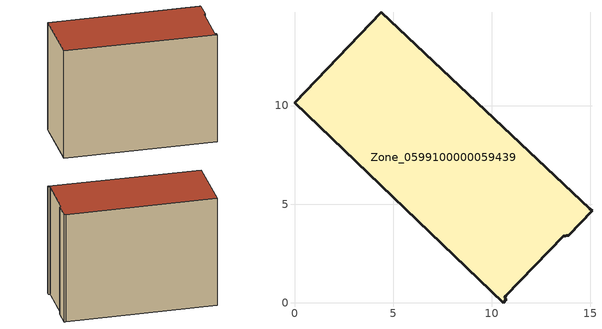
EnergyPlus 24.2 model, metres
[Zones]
Zone_0599100000059439
 floor ground (C_G): 14.98,4.76 15.08,4.66 13.89,3.43 13.63,3.37 10.72,0.36 10.67,0.26 10.74,0.17 10.58,0 0,10.15 4.41,14.73 z0
 wall outside (C_F): 10.58,0 10.74,0.17 10.67,0.26 10.72,0.36 13.63,3.37 13.89,3.43 15.08,4.66 14.98,4.76 4.41,14.73 0,10.15 10.58,0 z0:10.98
 roof outside (C_R): 15.08,4.66 14.98,4.76 4.41,14.73 0,10.15 10.58,0 10.74,0.17 10.67,0.26 10.72,0.36 13.63,3.37 13.89,3.43 z10.98
[BUILDING]
Pand.0599100000059439: North Axis=0; Terrain=City; Loads Convergence Tolerance Value=0.04; Temperature Convergence Tolerance Value=0.4; Solar Distribution=FullExterior; Maximum Number of Warmup Days=25; Minimum Number of Warmup Days=1
[Site:Location]
Rotterdam.The.Hague.AP_ZH_NLD Design_Conditions: Latitude=51.96; Longitude=4.45; Time Zone=1; Elevation=-4.5
[SITE:GROUNDTEMPERATURE:BUILDINGSURFACE]
18, 18, 18, 18, 18, 18, 18, 18, 18, 18, 18, 18
[MATERIAL] Thermal Absorptance=0.9; Solar Absorptance=0.7; Visible Absorptance=0.7
Name | Roughness | Thickness | Conductivity | Density | Specific Heat
G.TI.1946 | MediumSmooth | 0.15 | 1 | 540 | 1210
F.TI.1946 | Rough | 0.3 | 0.857143 | 1920 | 840
R.TI.1946 | MediumRough | 0.2 | 0.1 | 1500 | 1000
[CONSTRUCTION]
C_G: G.TI.1946
C_F: F.TI.1946
C_R: R.TI.1946
[ZONE]
Zone_0599100000059439: Type=1; Multiplier=1; Ceiling Height=Autocalculate; Volume=Autocalculate; Floor Area=autocalculate; Part of Total Floor Area=Yes
[ZONEINFILTRATION:DESIGNFLOWRATE]
Infil_Zone_0599100000059439: Zone or ZoneList or Space or SpaceList=Zone_0599100000059439; Schedule=AlwaysOn; Design Flow Rate Calculation Method=Flow/Area; Flow Rate per Floor Area=0.003; Constant Term Coefficient=1; Temperature Term Coefficient=0; Velocity Term Coefficient=0; Velocity Squared Term Coefficient=0
[HVACTEMPLATE:ZONE:IDEALLOADSAIRSYSTEM]
Zone_0599100000059439: Maximum Heating Supply Air Temperature=50; Minimum Cooling Supply Air Temperature=13; Maximum Heating Supply Air Humidity Ratio=0.0156; Minimum Cooling Supply Air Humidity Ratio=0.0077; Heating Limit=NoLimit; Cooling Limit=NoLimit; Dehumidification Control Type=ConstantSensibleHeatRatio; Cooling Sensible Heat Ratio=0.7; Dehumidification Setpoint=60; Humidification Control Type=None; Humidification Setpoint=30; Outdoor Air Method=None; Outdoor Air Flow Rate per Person=0.00944; Outdoor Air Flow Rate per Zone Floor Area=0; Outdoor Air Flow Rate per Zone=0; Demand Controlled Ventilation Type=None; Outdoor Air Economizer Type=NoEconomizer; Heat Recovery Type=None; Sensible Heat Recovery Effectiveness=0.7; Latent Heat Recovery Effectiveness=0.65
[ZONECONTROL:THERMOSTAT]
ThermostatControl_Zone_0599100000059439: Zone or ZoneList=Zone_0599100000059439; Control Type Schedule=DualSetpointControlType; Control 1=Thermostat_Zone_0599100000059439; Temperature Difference Between Cutout And Setpoint=0
[THERMOSTATSETPOINT:DUALSETPOINT]
Thermostat_Zone_0599100000059439: Heating Setpoint Temperature Schedule=HeatingSetpoint_Zone_0599100000059439; Cooling Setpoint Temperature Schedule=CoolingSetpoint_Zone_0599100000059439
[SCHEDULE:COMPACT]
HeatingSetpoint_Zone_0599100000059439: Through: 12/31, For: AllDays, Until: 24:00, 21
CoolingSetpoint_Zone_0599100000059439: Through: 12/31, For: AllDays, Until: 24:00, 24
DualSetpointControlType: Through: 12/31, For: AllDays, Until: 24:00, 4
AlwaysOn: Through: 12/31, For: AllDays, Until: 24:00, 1
